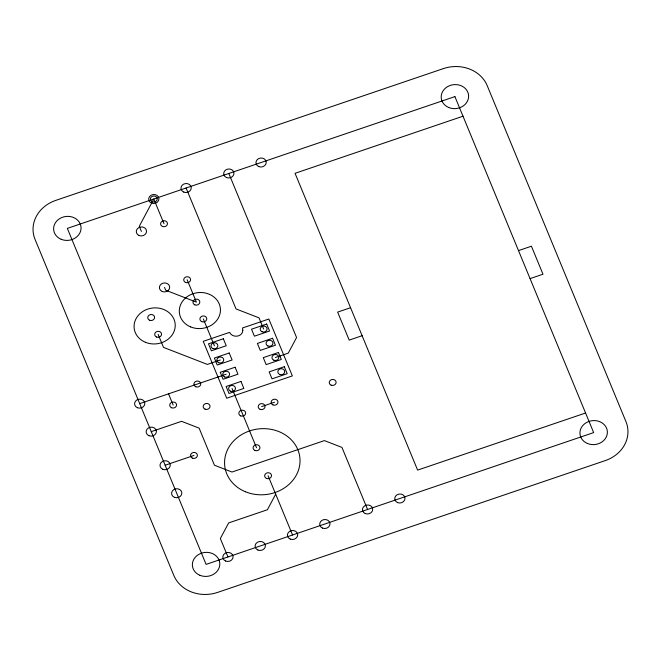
<?xml version="1.0" encoding="UTF-8"?>
<svg xmlns="http://www.w3.org/2000/svg" width="661" height="661" viewBox="0 0 661 661"><rect width="100%" height="100%" fill="white"/><g stroke="black" fill="none" stroke-linecap="round" stroke-linejoin="round"><path stroke-width="0.99" d="M275.695 494.155L267.399 509.755L228.64 522.925L220.344 538.525L227.954 556.959M463.006 116.212L295.054 173.314L417.62 470.111L585.563 413.009M350.553 307.712L337.639 312.108L349.198 340.109L362.121 335.714M518.505 250.61L531.419 246.214L542.987 274.216L530.064 278.611M220.295 360.014L207.38 364.409L163.515 347.389L158.119 334.317M139.711 403.64L226.169 374.242M275.389 357.502L288.279 353.123L296.566 337.531L228.83 173.479M151.27 431.633L181.585 421.33L199.126 428.138L214.445 465.228L231.986 472.037L324.402 440.606L341.952 447.414L367.582 509.482M261.632 406.598L274.546 402.202M165.143 465.237L193.962 455.437M263.64 329.054L259.021 317.85L236.035 308.935L186.096 188.013M164.019 223.74L153.798 198.994L139.289 226.277L141.413 231.433M187.146 279.743L196.4 302.143L165.696 290.229L164.539 287.428M203.332 318.941L214.42 345.786M232.044 388.461L256.518 447.728M268.077 475.73L292.55 534.989M168.53 393.84L173.157 405.036M242.81 330.326L242.347 332.623L240.736 334.697C237.076 337.341 231.672 336.548 229.541 332.384L203.224 341.332L226.723 398.228L292.352 375.911L268.853 319.015L242.537 327.963L242.81 330.326M443.349 68.612L55.78 200.39A34.355 30.018 -6.4 0 0 35.041 239.373L173.793 575.367A34.355 30.018 -6.4 0 0 217.651 592.388L605.22 460.61A34.355 30.018 -6.4 0 0 625.959 421.627L487.207 85.633A34.355 30.018 -6.4 0 0 443.349 68.612M454.908 96.613L67.339 228.392L206.092 564.387L593.661 432.608L454.908 96.613M223.352 338.771L208.488 343.827L211.371 350.801L226.236 345.753L223.352 338.771M266.689 324.039L251.519 329.195L254.402 336.176L269.572 331.021L266.689 324.039M229.227 352.999L214.362 358.047L217.246 365.029L232.11 359.981L229.227 352.999M272.563 338.267L257.393 343.423L260.277 350.396L275.447 345.24L272.563 338.267M235.101 367.227L220.237 372.275L223.121 379.257L237.977 374.2L235.101 367.227M278.438 352.487L263.268 357.642L266.152 364.624L281.322 359.468L278.438 352.487M240.976 381.447L226.112 386.503L228.995 393.477L243.851 388.428L240.976 381.447M284.313 366.715L269.143 371.87L272.026 378.844L287.196 373.688L284.313 366.715M194.855 304.87A3.437 2.999 -6.4 0 0 199.82 301.879A3.437 2.999 -6.4 0 0 194.516 299.681A3.437 2.999 -6.4 0 0 194.855 304.87M201.795 321.667A3.437 2.999 -6.4 0 0 206.761 318.676A3.437 2.999 -6.4 0 0 201.448 316.479A3.437 2.999 -6.4 0 0 201.795 321.667M262.103 331.781A3.437 2.999 -6.4 0 0 267.069 328.79A3.437 2.999 -6.4 0 0 261.756 326.592A3.437 2.999 -6.4 0 0 262.103 331.781M267.978 346.009A3.437 2.999 -6.4 0 0 272.943 343.009A3.437 2.999 -6.4 0 0 267.631 340.812A3.437 2.999 -6.4 0 0 267.978 346.009M273.852 360.228A3.437 2.999 -6.4 0 0 278.818 357.237A3.437 2.999 -6.4 0 0 273.505 355.04A3.437 2.999 -6.4 0 0 273.852 360.228M279.727 374.457A3.437 2.999 -6.4 0 0 284.693 371.457A3.437 2.999 -6.4 0 0 279.38 369.259A3.437 2.999 -6.4 0 0 279.727 374.457M212.883 348.521A3.437 2.999 -6.4 0 0 217.849 345.521A3.437 2.999 -6.4 0 0 212.536 343.323A3.437 2.999 -6.4 0 0 212.883 348.521M218.758 362.74A3.437 2.999 -6.4 0 0 223.724 359.749A3.437 2.999 -6.4 0 0 218.411 357.551A3.437 2.999 -6.4 0 0 218.758 362.74M224.633 376.968A3.437 2.999 -6.4 0 0 229.59 373.969A3.437 2.999 -6.4 0 0 224.286 371.779A3.437 2.999 -6.4 0 0 224.633 376.968M230.507 391.188A3.437 2.999 -6.4 0 0 235.465 388.197A3.437 2.999 -6.4 0 0 230.16 385.999A3.437 2.999 -6.4 0 0 230.507 391.188M245.363 491.726A37.793 33.017 -6.4 0 0 299.97 458.817A37.793 33.017 -6.4 0 0 241.562 434.641A37.793 33.017 -6.4 0 0 245.363 491.726M254.981 450.455A3.437 2.999 -6.4 0 0 259.938 447.464A3.437 2.999 -6.4 0 0 254.634 445.266A3.437 2.999 -6.4 0 0 254.981 450.455M266.54 478.457A3.437 2.999 -6.4 0 0 271.506 475.466A3.437 2.999 -6.4 0 0 266.193 473.268A3.437 2.999 -6.4 0 0 266.54 478.457M190.632 326.906A20.615 18.012 -6.4 0 0 220.419 308.951A20.615 18.012 -6.4 0 0 188.559 295.773A20.615 18.012 -6.4 0 0 190.632 326.906M162.482 226.467A3.437 2.999 -6.4 0 0 167.448 223.476A3.437 2.999 -6.4 0 0 162.135 221.278A3.437 2.999 -6.4 0 0 162.482 226.467M185.609 282.47A3.437 2.999 -6.4 0 0 190.575 279.479A3.437 2.999 -6.4 0 0 185.262 277.281A3.437 2.999 -6.4 0 0 185.609 282.47M152.261 201.721A3.437 2.999 -6.4 0 0 157.227 198.73A3.437 2.999 -6.4 0 0 151.914 196.532A3.437 2.999 -6.4 0 0 152.261 201.721M240.711 415.909A3.437 2.999 -6.4 0 0 245.677 412.918A3.437 2.999 -6.4 0 0 240.364 410.721A3.437 2.999 -6.4 0 0 240.711 415.909M199.936 575.301A13.741 12.005 -6.4 0 0 219.791 563.329A13.741 12.005 -6.4 0 0 198.548 554.538A13.741 12.005 -6.4 0 0 199.936 575.301M587.505 443.514A13.741 12.005 -6.4 0 0 607.36 431.55A13.741 12.005 -6.4 0 0 586.117 422.759A13.741 12.005 -6.4 0 0 587.505 443.514M448.753 107.52A13.741 12.005 -6.4 0 0 468.608 95.548A13.741 12.005 -6.4 0 0 447.365 86.765A13.741 12.005 -6.4 0 0 448.753 107.52M61.184 239.299A13.741 12.005 -6.4 0 0 81.039 227.334A13.741 12.005 -6.4 0 0 59.796 218.543A13.741 12.005 -6.4 0 0 61.184 239.299M290.245 539.079A5.156 4.503 -6.4 0 0 297.69 534.592A5.156 4.503 -6.4 0 0 289.725 531.295A5.156 4.503 -6.4 0 0 290.245 539.079M151.493 203.084A5.156 4.503 -6.4 0 0 158.937 198.597A5.156 4.503 -6.4 0 0 150.972 195.301A5.156 4.503 -6.4 0 0 151.493 203.084M137.397 407.73A5.156 4.503 -6.4 0 0 144.842 403.235A5.156 4.503 -6.4 0 0 136.877 399.946A5.156 4.503 -6.4 0 0 137.397 407.73M226.516 177.569A5.156 4.503 -6.4 0 0 233.961 173.083A5.156 4.503 -6.4 0 0 225.996 169.786A5.156 4.503 -6.4 0 0 226.516 177.569M145.412 342.282A20.615 18.012 -6.4 0 0 175.198 324.328A20.615 18.012 -6.4 0 0 143.338 311.141A20.615 18.012 -6.4 0 0 145.412 342.282M156.583 337.044A3.437 2.999 -6.4 0 0 161.54 334.053A3.437 2.999 -6.4 0 0 156.236 331.855A3.437 2.999 -6.4 0 0 156.583 337.044M149.642 320.246A3.437 2.999 -6.4 0 0 154.608 317.255A3.437 2.999 -6.4 0 0 149.295 315.057A3.437 2.999 -6.4 0 0 149.642 320.246M195.813 386.768A3.437 2.999 -6.4 0 0 200.77 383.768A3.437 2.999 -6.4 0 0 195.466 381.579A3.437 2.999 -6.4 0 0 195.813 386.768M205.059 409.167A3.437 2.999 -6.4 0 0 210.024 406.176A3.437 2.999 -6.4 0 0 204.712 403.978A3.437 2.999 -6.4 0 0 205.059 409.167M331.144 385.165A3.437 2.999 -6.4 0 0 336.11 382.174A3.437 2.999 -6.4 0 0 330.797 379.976A3.437 2.999 -6.4 0 0 331.144 385.165M273.01 404.929A3.437 2.999 -6.4 0 0 277.975 401.938A3.437 2.999 -6.4 0 0 272.663 399.74A3.437 2.999 -6.4 0 0 273.01 404.929M260.087 409.324A3.437 2.999 -6.4 0 0 265.053 406.333A3.437 2.999 -6.4 0 0 259.748 404.135A3.437 2.999 -6.4 0 0 260.087 409.324M162.234 291.518A5.156 4.503 -6.4 0 0 169.679 287.031A5.156 4.503 -6.4 0 0 161.714 283.734A5.156 4.503 -6.4 0 0 162.234 291.518M139.107 235.523A5.156 4.503 -6.4 0 0 146.552 231.036A5.156 4.503 -6.4 0 0 138.587 227.739A5.156 4.503 -6.4 0 0 139.107 235.523M322.543 528.098A5.156 4.503 -6.4 0 0 329.988 523.611A5.156 4.503 -6.4 0 0 322.023 520.314A5.156 4.503 -6.4 0 0 322.543 528.098M148.965 435.723A5.156 4.503 -6.4 0 0 156.409 431.236A5.156 4.503 -6.4 0 0 148.444 427.94A5.156 4.503 -6.4 0 0 148.965 435.723M192.425 458.164A3.437 2.999 -6.4 0 0 197.391 455.173A3.437 2.999 -6.4 0 0 192.078 452.975A3.437 2.999 -6.4 0 0 192.425 458.164M171.612 407.763A3.437 2.999 -6.4 0 0 176.578 404.772A3.437 2.999 -6.4 0 0 171.265 402.574A3.437 2.999 -6.4 0 0 171.612 407.763M174.397 497.328A5.156 4.503 -6.4 0 0 181.841 492.842A5.156 4.503 -6.4 0 0 173.884 489.545A5.156 4.503 -6.4 0 0 174.397 497.328M162.837 469.327A5.156 4.503 -6.4 0 0 170.282 464.84A5.156 4.503 -6.4 0 0 162.317 461.543A5.156 4.503 -6.4 0 0 162.837 469.327M258.781 166.605A5.156 4.503 -6.4 0 0 266.226 162.119A5.156 4.503 -6.4 0 0 258.261 158.822A5.156 4.503 -6.4 0 0 258.781 166.605M183.791 192.103A5.156 4.503 -6.4 0 0 191.236 187.617A5.156 4.503 -6.4 0 0 183.271 184.32A5.156 4.503 -6.4 0 0 183.791 192.103M365.269 513.572A5.156 4.503 -6.4 0 0 372.713 509.086A5.156 4.503 -6.4 0 0 364.748 505.789A5.156 4.503 -6.4 0 0 365.269 513.572M397.567 502.591A5.156 4.503 -6.4 0 0 405.011 498.105A5.156 4.503 -6.4 0 0 397.046 494.808A5.156 4.503 -6.4 0 0 397.567 502.591M257.947 550.059A5.156 4.503 -6.4 0 0 265.392 545.573A5.156 4.503 -6.4 0 0 257.426 542.276A5.156 4.503 -6.4 0 0 257.947 550.059M225.649 561.049A5.156 4.503 -6.4 0 0 233.093 556.554A5.156 4.503 -6.4 0 0 225.128 553.265A5.156 4.503 -6.4 0 0 225.649 561.049"/></g></svg>
